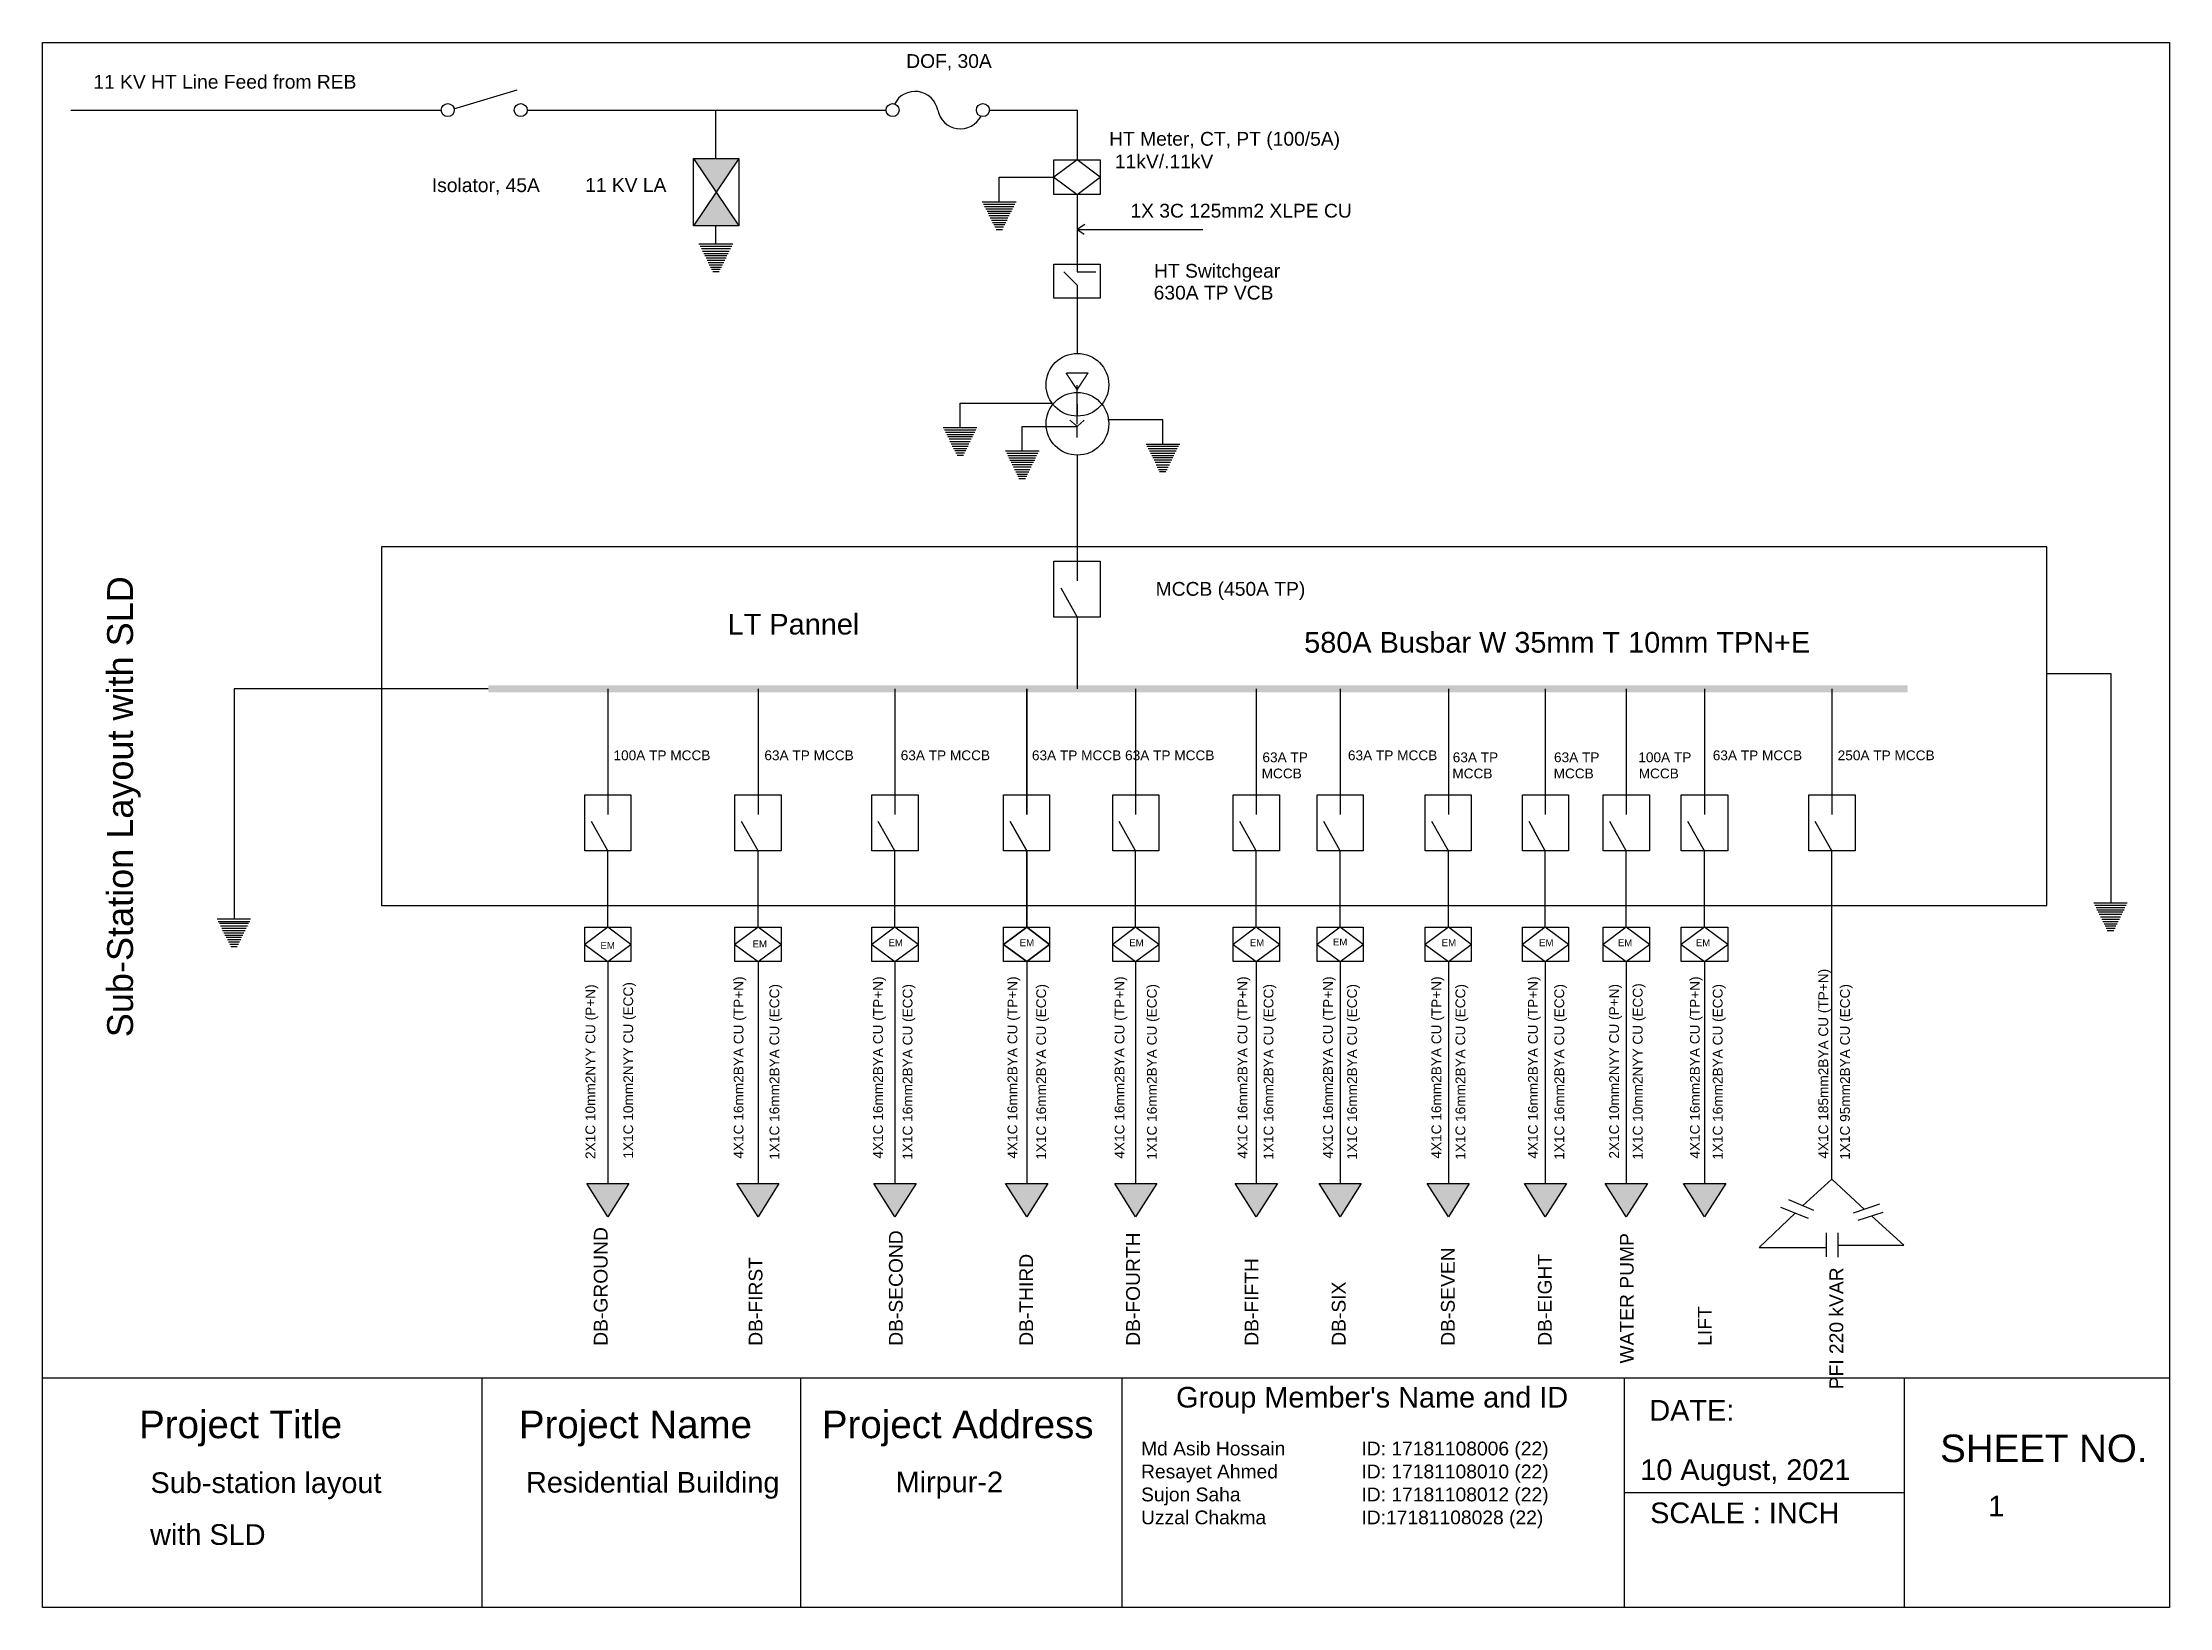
# Model space of a CAD drawing. Header units: inches. Extents: x 550 to 4256, y 335 to 3062.
import ezdxf

# ---------------------------------------------------------------- set-up
doc = ezdxf.new("R2010")
doc.units = ezdxf.units.IN
doc.header["$MEASUREMENT"] = 0
for name, color, linetype in [('PDF_0', 7, 'Continuous'), ('PDF_cabol', 5, 'Continuous'), ('PDF_Text', 7, 'Continuous')]:
    doc.layers.add(name, color=color, linetype=linetype)
for name, color, linetype, true_color in [('PDF_block', 220, 'Continuous', 0xff00bf), ('PDF_GND', 7, 'Continuous', 0xff7f7f), ('PDF_hatch', 7, 'Continuous', 0xdf7fff), ('PDF_Layer1', 100, 'Continuous', 0x00ff3f), ('PDF_window', 180, 'Continuous', 0x3f00ff)]:
    doc.layers.add(name, color=color, linetype=linetype, true_color=true_color)
doc.styles.add('PDF Arial', font='arial.ttf')

msp = doc.modelspace()

# ---------------------------------------------------------------- hatches: boundary and pattern name
at = {"layer": 'PDF_cabol', "transparency": 33554559}
for points in [[(2334.224732, 2486.193084), (2332.16492, 2485.50648), (2351.389832, 2455.982508), (2353.449644, 2457.355716)], [(2333.538128, 2486.879688), (2333.538128, 2484.819876), (2371.987952, 2484.819876), (2371.987952, 2486.879688)], [(2351.389832, 2457.355716), (2353.449644, 2455.982508), (2372.674556, 2485.50648), (2370.614744, 2486.193084)]]:
    msp.add_hatch(color=256, dxfattribs=at).paths.add_polyline_path(points)
at = {"layer": 'PDF_Layer1', "transparency": 33554559}
for points in [[(2340.404168, 2404.487208), (2339.03096, 2403.114), (2352.076436, 2392.128336), (2353.449644, 2393.501544)], [(2352.076436, 2393.501544), (2353.449644, 2392.128336), (2365.808516, 2403.114), (2364.435308, 2404.487208)], [(1326.29006, 1941.716112), (1326.29006, 1929.35724), (3800.124272, 1929.35724), (3800.124272, 1941.716112)]]:
    msp.add_hatch(color=256, dxfattribs=at).paths.add_polyline_path(points)

# ---------------------------------------------------------------- linework, layer by layer
at = {"layer": 'PDF_0', "lineweight": 25}
msp.add_lwpolyline([(549.740936, 3061.567236), (4256.029328000001, 3061.567236), (4256.029328000001, 335.062752), (549.740936, 335.062752)], close=True, dxfattribs=at)
for points in [[(549.740936, 735.3528840000001), (4256.029328000001, 735.3528840000001)], [(1315.304396, 735.3528840000001), (1315.304396, 335.062752)], [(1870.767032, 735.3528840000001), (1870.767032, 335.062752)], [(2430.349292, 735.3528840000001), (2430.349292, 335.062752)], [(3305.769392, 735.3528840000001), (3305.769392, 335.062752)], [(3793.944836000001, 735.3528840000001), (3793.944836000001, 335.062752)], [(3305.769392, 535.5511200000001), (3793.944836000001, 535.5511200000001)]]:
    msp.add_lwpolyline(points, dxfattribs=at)
at = {"layer": 'PDF_block', "lineweight": 25}
msp.add_lwpolyline([(1326.29006, 1935.536676), (883.4304800000001, 1935.536676), (883.4304800000001, 1534.55994)], dxfattribs=at)
at = {"layer": 'PDF_cabol', "lineweight": 25}
for points in [[(1266.555512, 2946.217764), (1377.098756, 2979.174756)], [(599.1764240000001, 2943.471348), (1244.584184, 2943.471348)], [(1393.577252, 2943.471348), (2019.7601, 2943.471348)], [(1723.147172, 2859.705660000001), (1723.147172, 2943.471348)], [(2198.963744, 2943.471348), (2352.76304, 2943.471348), (2352.76304, 2912.574168)], [(2352.76304, 2921.50002), (2352.76304, 2856.959244), (2312.253404, 2826.748668), (2352.76304, 2796.538092), (2392.586072, 2826.748668), (2352.76304, 2856.959244)], [(1762.970204, 2859.705660000001), (1684.010744, 2742.296376)], [(1684.010744, 2859.705660000001), (1762.970204, 2742.296376)], [(2216.815448, 2784.17922), (2216.815448, 2794.47828), (2216.815448, 2826.748668), (2312.253404, 2826.748668)], [(2187.291476, 2784.17922), (2246.33942, 2784.17922)], [(2189.351288, 2780.059596000001), (2244.279608, 2780.059596000001)], [(2352.76304, 2796.538092), (2352.76304, 2675.695788), (2352.76304, 2661.963708), (2385.033428, 2661.963708)], [(2191.4111, 2775.939972), (2242.219796, 2775.939972)], [(2193.470912, 2771.820348), (2240.159984, 2771.820348)], [(2195.530724, 2767.700724), (2238.100172, 2767.700724)], [(2197.590536, 2764.267704), (2236.04036, 2764.267704)], [(2198.963744, 2760.14808), (2233.980548, 2760.14808)], [(2201.023556, 2756.028456), (2231.920736, 2756.028456)], [(2203.083368, 2751.908832), (2230.547528, 2751.908832)], [(2205.14318, 2747.789208), (2228.487716, 2747.789208)], [(2207.202992, 2744.356188), (2226.427904, 2744.356188)], [(2365.808516, 2744.356188), (2352.76304, 2736.11694), (2571.789716, 2736.11694)], [(1693.6232, 2710.712592), (1752.671144, 2710.712592)], [(1695.683012, 2706.592968), (1750.611332, 2706.592968)], [(1723.147172, 2710.712592), (1723.147172, 2720.325048), (1723.147172, 2742.296376)], [(2209.262804, 2740.236564), (2224.368092, 2740.236564)], [(2211.322616, 2736.11694), (2222.30828, 2736.11694)], [(2352.76304, 2736.11694), (2365.121912, 2727.877692)], [(1697.742824, 2702.473344), (1748.55152, 2702.473344)], [(1699.802636, 2698.35372), (1746.491708, 2698.35372)], [(1701.862448, 2694.234096), (1744.431896, 2694.234096)], [(1703.92226, 2690.801076), (1742.372084, 2690.801076)], [(1705.982072, 2686.681452), (1740.998876, 2686.681452)], [(1708.041884, 2682.561828), (1738.939064, 2682.561828)], [(1709.415092, 2678.442204), (1736.879252, 2678.442204)], [(1711.474904, 2674.32258), (1734.81944, 2674.32258)], [(1713.534716, 2670.202956), (1732.759628, 2670.202956)], [(1715.594528, 2666.769936), (1730.699816, 2666.769936)], [(1717.65434, 2662.650312), (1728.640004, 2662.650312)], [(2329.418504, 2661.963708), (2352.76304, 2638.619172), (2352.76304, 2519.150076)], [(2148.841652, 2390.755128), (2148.841652, 2401.054188), (2148.841652, 2433.324576)], [(2119.31768, 2390.755128), (2177.67902, 2390.755128)], [(2121.377492, 2386.635504), (2176.305812, 2386.635504)], [(2123.437304, 2382.51588), (2174.246, 2382.51588)], [(2125.497116, 2378.396256), (2172.186188, 2378.396256)], [(2127.556928, 2374.963236), (2170.126376, 2374.963236)], [(2129.61674, 2370.843612), (2168.066564, 2370.843612)], [(2130.989948, 2366.723988), (2166.006752, 2366.723988)], [(2133.04976, 2362.604364), (2163.94694, 2362.604364)], [(2135.109572, 2358.48474), (2162.573732, 2358.48474)], [(2137.169384, 2354.365116), (2160.51392, 2354.365116)], [(2139.229196, 2350.932096), (2158.454108, 2350.932096)], [(2141.289008, 2346.812472), (2156.394296, 2346.812472)], [(2143.34882, 2342.692848), (2154.334484, 2342.692848)]]:
    msp.add_lwpolyline(points, dxfattribs=at)
for points in [[(1684.010744, 2859.705660000001), (1762.970204, 2859.705660000001), (1762.970204, 2742.296376), (1684.010744, 2742.296376)], [(2312.253404, 2856.959244), (2392.586072, 2856.959244), (2392.586072, 2796.538092), (2312.253404, 2796.538092)], [(2312.253404, 2675.695788), (2392.586072, 2675.695788), (2392.586072, 2615.96124), (2312.253404, 2615.96124)]]:
    msp.add_lwpolyline(points, close=True, dxfattribs=at)
for centre, radius in [((1255.913177803377, 2943.814677803338), 11.32893819665697), ((1382.934917803302, 2943.814677803315), 11.32893819673223), ((2031.08914654754, 2943.814730547543), 11.3288854527469), ((2188.321462547451, 2943.814730547444), 11.32888545283534), ((2353.106432007431, 2465.251752007431), 54.58492799264386)]:
    msp.add_circle(centre, radius, dxfattribs=at)
for centre, radius, start, end in [((2070.225259829675, 2936.26179691808), 40.16665416264215, 10.60199753967826, 153.6107105532391), ((2149.185194679143, 2951.367509905842), 40.16666181585098, 190.6020053992827, 333.6107105532171)]:
    msp.add_arc(centre, radius, start, end, dxfattribs=at)
at = {"layer": 'PDF_GND', "lineweight": 25}
msp.add_lwpolyline([(1140.220376, 2182.714116), (1140.220376, 1557.904476), (4042.495484, 1557.904476), (4042.495484, 2182.714116)], close=True, dxfattribs=at)
for points in [[(4042.495484, 1962.314232), (4153.725332000001, 1962.314232), (4153.725332000001, 1562.0241)], [(4182.5627, 1562.0241), (4124.201360000001, 1562.0241)], [(4180.502888000001, 1557.904476), (4126.261172, 1557.904476)], [(4178.443076, 1553.784852), (4128.320984000001, 1553.784852)], [(4177.069868, 1549.665228), (4129.694192000001, 1549.665228)], [(4175.010056000001, 1546.232208), (4131.754004, 1546.232208)], [(4172.950244000001, 1542.112584), (4133.813816000001, 1542.112584)], [(4170.890432000001, 1537.99296), (4135.873628, 1537.99296)], [(4168.830620000001, 1533.873336), (4137.933440000001, 1533.873336)], [(4166.770808000001, 1529.753712), (4139.993252000001, 1529.753712)], [(4164.710996000001, 1525.634088), (4142.053064000001, 1525.634088)], [(4162.651184, 1522.201068), (4144.112876000001, 1522.201068)]]:
    msp.add_lwpolyline(points, dxfattribs=at)
at = {"layer": 'PDF_hatch', "lineweight": 25}
for points in [[(853.9065080000001, 1534.55994), (912.2678480000001, 1534.55994)], [(855.9663200000001, 1530.440316), (910.8946400000001, 1530.440316)], [(858.0261320000001, 1527.007296), (908.8348280000001, 1527.007296)], [(860.085944, 1522.887672), (906.775016, 1522.887672)], [(862.1457560000001, 1518.768048), (904.7152040000001, 1518.768048)], [(863.5189640000001, 1514.648424), (902.6553920000001, 1514.648424)], [(865.5787760000001, 1510.5288), (900.5955800000002, 1510.5288)], [(867.6385880000001, 1506.409176), (898.5357680000001, 1506.409176)], [(869.6984000000001, 1502.976156), (896.4759560000001, 1502.976156)], [(871.7582120000001, 1498.856532), (895.1027480000001, 1498.856532)], [(873.8180240000002, 1494.736908), (893.042936, 1494.736908)], [(875.8778360000001, 1490.617284), (890.9831240000001, 1490.617284)], [(877.9376480000001, 1486.49766), (888.9233120000001, 1486.49766)], [(4161.277976, 1518.081444), (4145.486084000001, 1518.081444)], [(4159.218164000001, 1513.96182), (4147.545896000001, 1513.96182)]]:
    msp.add_lwpolyline(points, dxfattribs=at)
at = {"layer": 'PDF_Layer1', "lineweight": 25}
for points in [[(2256.63848, 2350.245492), (2256.63848, 2360.544552), (2256.63848, 2392.81494), (2352.76304, 2392.81494)], [(2501.756108, 2361.231156), (2501.756108, 2371.530216), (2501.756108, 2404.487208), (2406.318152, 2404.487208)], [(2227.801112, 2350.245492), (2286.162452, 2350.245492)], [(2229.860924, 2346.125868), (2284.10264, 2346.125868)], [(2231.920736, 2342.006244), (2282.042828, 2342.006244)], [(2233.293944, 2337.88662), (2279.983016, 2337.88662)], [(2352.76304, 2342.692848), (2352.76304, 2157.996372000001), (2352.76304, 2143.577688), (2352.76304, 2123.666172)], [(2531.28008, 2361.231156), (2472.91874, 2361.231156)], [(2529.220268, 2357.798136), (2474.291948, 2357.798136)], [(2527.160456, 2353.678512), (2476.35176, 2353.678512)], [(2525.100644, 2349.558888), (2478.411572, 2349.558888)], [(2523.040832, 2345.439264), (2480.471384, 2345.439264)], [(2520.98102, 2341.31964), (2482.531196, 2341.31964)], [(2519.607812, 2337.88662), (2484.591008, 2337.88662)], [(2235.353756, 2333.766996), (2278.609808, 2333.766996)], [(2237.413568, 2330.333976), (2276.549996, 2330.333976)], [(2239.47338, 2326.214352), (2274.490184, 2326.214352)], [(2241.533192, 2322.094728), (2272.430372, 2322.094728)], [(2243.593004, 2317.975104000001), (2270.37056, 2317.975104000001)], [(2245.652816, 2313.85548), (2268.310748, 2313.85548)], [(2247.712628, 2309.735856), (2266.250936, 2309.735856)], [(2249.085836, 2306.302836), (2264.877728, 2306.302836)], [(2251.145648, 2302.183212), (2262.817916, 2302.183212)], [(2517.548, 2333.766996), (2486.65082, 2333.766996)], [(2515.488188, 2329.647372), (2488.710632, 2329.647372)], [(2513.428376, 2325.527748), (2490.08384, 2325.527748)], [(2511.368564, 2321.408124), (2492.143652, 2321.408124)], [(2509.308752, 2317.288500000001), (2494.203464, 2317.288500000001)], [(2507.24894, 2313.85548), (2496.263276, 2313.85548)], [(2352.76304, 2143.577688), (2352.76304, 2143.577688)], [(2323.925672, 2111.3073), (2352.76304, 2060.498604), (2352.76304, 2000.764056), (2352.76304, 1935.536676)], [(1535.017676, 1935.536676), (1535.017676, 1750.8402), (1535.017676, 1736.421516), (1535.017676, 1716.51)], [(1796.6138, 1935.536676), (1796.6138, 1750.8402), (1796.6138, 1736.421516), (1796.6138, 1716.51)], [(2034.865388, 1935.536676), (2034.865388, 1750.8402), (2034.865388, 1736.421516), (2034.865388, 1716.51)], [(2454.380432, 1935.536676), (2454.380432, 1750.8402), (2454.380432, 1736.421516), (2454.380432, 1716.51)], [(2664.481256, 1935.536676), (2664.481256, 1750.8402), (2664.481256, 1736.421516), (2664.481256, 1716.51)], [(2810.727908, 1935.536676), (2810.727908, 1750.8402), (2810.727908, 1736.421516), (2810.727908, 1716.51)], [(2999.544008, 1935.536676), (2999.544008, 1750.8402), (2999.544008, 1736.421516), (2999.544008, 1716.51)], [(3168.448592, 1935.536676), (3168.448592, 1750.8402), (3168.448592, 1736.421516), (3168.448592, 1716.51)], [(3309.202412000001, 1935.536676), (3309.202412000001, 1750.8402), (3309.202412000001, 1736.421516), (3309.202412000001, 1716.51)], [(3445.836608000001, 1935.536676), (3445.836608000001, 1750.8402), (3445.836608000001, 1736.421516), (3445.836608000001, 1716.51)], [(3667.6097, 1935.536676), (3667.6097, 1750.8402), (3667.6097, 1736.421516), (3667.6097, 1716.51)], [(1535.017676, 1520.141256), (1494.50804, 1489.93068), (1535.017676, 1460.406708), (1574.840708, 1489.93068), (1535.017676, 1520.141256), (1535.017676, 1653.342432), (1506.180308, 1704.151128)], [(1796.6138, 1520.141256), (1796.6138, 1653.342432), (1767.776432, 1704.151128)], [(2034.865388, 1520.141256), (2034.865388, 1653.342432), (2006.02802, 1704.151128)], [(2454.380432, 1520.141256), (2454.380432, 1653.342432), (2425.543064, 1704.151128)], [(2664.481256, 1520.141256), (2624.658224, 1489.93068), (2664.481256, 1460.406708), (2704.990892, 1489.93068), (2664.481256, 1520.141256), (2664.481256, 1653.342432), (2636.330492, 1704.151128)], [(2810.727908, 1520.141256), (2810.727908, 1653.342432), (2782.577144, 1704.151128)], [(2999.544008, 1520.141256), (2959.034372, 1489.93068), (2999.544008, 1460.406708), (3039.36704, 1489.93068), (2999.544008, 1520.141256), (2999.544008, 1653.342432), (2970.70664, 1704.151128)], [(3168.448592, 1520.141256), (3128.62556, 1489.93068), (3168.448592, 1460.406708), (3208.958228, 1489.93068), (3168.448592, 1520.141256), (3168.448592, 1653.342432), (3140.297828, 1704.151128)], [(3309.202412000001, 1520.141256), (3309.202412000001, 1653.342432), (3281.051648000001, 1704.151128)], [(3445.836608000001, 1520.141256), (3405.326972, 1489.93068), (3445.836608000001, 1460.406708), (3486.346244, 1489.93068), (3445.836608000001, 1520.141256), (3445.836608000001, 1653.342432), (3416.999240000001, 1704.151128)], [(3616.801004, 1034.712228), (3667.6097, 1081.4013), (3667.6097, 1653.342432), (3638.772332, 1704.151128)], [(1535.017676, 1460.406708), (1535.017676, 1073.848656)], [(1796.6138, 1460.406708), (1796.6138, 1073.848656)], [(2034.865388, 1460.406708), (2034.865388, 1073.848656)], [(2264.877728, 1460.406708), (2264.877728, 1073.848656)], [(2454.380432, 1460.406708), (2454.380432, 1073.848656)], [(2664.481256, 1460.406708), (2664.481256, 1073.848656)], [(2810.727908, 1460.406708), (2810.727908, 1073.848656)], [(2999.544008, 1460.406708), (2999.544008, 1073.848656)], [(3168.448592, 1460.406708), (3168.448592, 1073.848656)], [(3309.202412000001, 1460.406708), (3309.202412000001, 1073.848656)], [(3445.836608000001, 1460.406708), (3445.836608000001, 1073.848656)], [(3724.597832, 1028.532792), (3667.6097, 1081.4013)], [(3592.08326, 1045.697892), (3636.025916000001, 1027.159584)], [(3705.37292, 1022.353356), (3751.375388, 1038.145248)], [(3604.442132000001, 1022.353356), (3541.274564, 961.9322040000002), (3657.997244000001, 961.9322040000002)], [(3578.351180000001, 1032.652416), (3626.41346, 1013.427504)], [(3677.90876, 966.0518280000001), (3793.258232000001, 966.0518280000001), (3736.956704000001, 1017.547128)], [(3713.612168000001, 1009.994484), (3756.86822, 1023.726564)], [(3657.997244000001, 988.0231560000002), (3657.997244000001, 978.4107000000001), (3657.997244000001, 946.1403120000001)], [(3677.90876, 988.0231560000002), (3677.90876, 945.4537080000001)]]:
    msp.add_lwpolyline(points, dxfattribs=at)
at = {"layer": 'PDF_Layer1', "lineweight": 0, "const_width": 2.059811999999965}
msp.add_lwpolyline([(2352.419738000001, 2392.81494), (2352.419738000001, 2381.829276), (2352.419738000001, 2372.903424)], dxfattribs=at)
at = {"layer": 'PDF_Layer1', "lineweight": 25}
for points in [[(2312.253404, 2157.996372000001), (2392.586072, 2157.996372000001), (2392.586072, 2060.498604), (2312.253404, 2060.498604)], [(2264.877728, 1716.51), (2264.877728, 1736.421516), (2264.877728, 1750.8402), (2264.877728, 1935.536676), (2264.877728, 1750.8402), (2264.877728, 1736.421516)], [(2264.877728, 1716.51), (2264.877728, 1736.421516), (2264.877728, 1750.8402), (2264.877728, 1935.536676), (2264.877728, 1750.8402), (2264.877728, 1736.421516)], [(1494.50804, 1750.8402), (1574.840708, 1750.8402), (1574.840708, 1653.342432), (1494.50804, 1653.342432)], [(1756.104164, 1750.8402), (1837.123436, 1750.8402), (1837.123436, 1653.342432), (1756.104164, 1653.342432)], [(1995.042356, 1750.8402), (2075.375024, 1750.8402), (2075.375024, 1653.342432), (1995.042356, 1653.342432)], [(2224.368092, 1750.8402), (2304.70076, 1750.8402), (2304.70076, 1653.342432), (2224.368092, 1653.342432)], [(2224.368092, 1750.8402), (2304.70076, 1750.8402), (2304.70076, 1653.342432), (2224.368092, 1653.342432)], [(2224.368092, 1750.8402), (2304.70076, 1750.8402), (2304.70076, 1653.342432), (2224.368092, 1653.342432)], [(2224.368092, 1750.8402), (2304.70076, 1750.8402), (2304.70076, 1653.342432), (2224.368092, 1653.342432)], [(2414.5574, 1750.8402), (2494.890068, 1750.8402), (2494.890068, 1653.342432), (2414.5574, 1653.342432)], [(2624.658224, 1750.8402), (2704.990892, 1750.8402), (2704.990892, 1653.342432), (2624.658224, 1653.342432)], [(2770.904876, 1750.8402), (2851.237544, 1750.8402), (2851.237544, 1653.342432), (2770.904876, 1653.342432)], [(2959.034372, 1750.8402), (3039.36704, 1750.8402), (3039.36704, 1653.342432), (2959.034372, 1653.342432)], [(3128.62556, 1750.8402), (3208.958228, 1750.8402), (3208.958228, 1653.342432), (3128.62556, 1653.342432)], [(3269.37938, 1750.8402), (3349.712048, 1750.8402), (3349.712048, 1653.342432), (3269.37938, 1653.342432)], [(3405.326972, 1750.8402), (3486.346244, 1750.8402), (3486.346244, 1653.342432), (3405.326972, 1653.342432)], [(3627.786668, 1750.8402), (3708.119336, 1750.8402), (3708.119336, 1653.342432), (3627.786668, 1653.342432)], [(2264.877728, 1653.342432), (2264.877728, 1520.141256), (2304.70076, 1489.93068), (2264.877728, 1460.406708), (2224.368092, 1489.93068), (2264.877728, 1520.141256), (2264.877728, 1653.342432), (2236.04036, 1704.151128)], [(2264.877728, 1653.342432), (2264.877728, 1520.141256), (2304.70076, 1489.93068), (2264.877728, 1460.406708), (2224.368092, 1489.93068), (2264.877728, 1520.141256), (2224.368092, 1489.93068), (2264.877728, 1460.406708), (2304.70076, 1489.93068), (2264.877728, 1520.141256), (2264.877728, 1653.342432), (2236.04036, 1704.151128)], [(1494.50804, 1520.141256), (1574.840708, 1520.141256), (1574.840708, 1460.406708), (1494.50804, 1460.406708)], [(1756.104164, 1520.141256), (1837.123436, 1520.141256), (1837.123436, 1460.406708), (1756.104164, 1460.406708)], [(1796.6138, 1520.141256), (1756.104164, 1489.93068), (1796.6138, 1460.406708), (1837.123436, 1489.93068)], [(1995.042356, 1520.141256), (2075.375024, 1520.141256), (2075.375024, 1460.406708), (1995.042356, 1460.406708)], [(2034.865388, 1520.141256), (1995.042356, 1489.93068), (2034.865388, 1460.406708), (2075.375024, 1489.93068)], [(2224.368092, 1520.141256), (2304.70076, 1520.141256), (2304.70076, 1460.406708), (2224.368092, 1460.406708)], [(2264.877728, 1520.141256), (2224.368092, 1489.93068), (2264.877728, 1460.406708), (2304.70076, 1489.93068)], [(2224.368092, 1520.141256), (2304.70076, 1520.141256), (2304.70076, 1460.406708), (2224.368092, 1460.406708)], [(2224.368092, 1520.141256), (2304.70076, 1520.141256), (2304.70076, 1460.406708), (2224.368092, 1460.406708)], [(2224.368092, 1520.141256), (2304.70076, 1520.141256), (2304.70076, 1460.406708), (2224.368092, 1460.406708)], [(2414.5574, 1520.141256), (2494.890068, 1520.141256), (2494.890068, 1460.406708), (2414.5574, 1460.406708)], [(2454.380432, 1520.141256), (2414.5574, 1489.93068), (2454.380432, 1460.406708), (2494.890068, 1489.93068)], [(2624.658224, 1520.141256), (2704.990892, 1520.141256), (2704.990892, 1460.406708), (2624.658224, 1460.406708)], [(2770.904876, 1520.141256), (2851.237544, 1520.141256), (2851.237544, 1460.406708), (2770.904876, 1460.406708)], [(2810.727908, 1520.141256), (2770.904876, 1489.93068), (2810.727908, 1460.406708), (2851.237544, 1489.93068)], [(2959.034372, 1520.141256), (3039.36704, 1520.141256), (3039.36704, 1460.406708), (2959.034372, 1460.406708)], [(3128.62556, 1520.141256), (3208.958228, 1520.141256), (3208.958228, 1460.406708), (3128.62556, 1460.406708)], [(3269.37938, 1520.141256), (3349.712048, 1520.141256), (3349.712048, 1460.406708), (3269.37938, 1460.406708)], [(3309.202412000001, 1520.141256), (3269.37938, 1489.93068), (3309.202412000001, 1460.406708), (3349.712048, 1489.93068)], [(3405.326972, 1520.141256), (3486.346244, 1520.141256), (3486.346244, 1460.406708), (3405.326972, 1460.406708)], [(1571.407688, 1073.848656), (1535.017676, 1015.487316), (1497.94106, 1073.848656)], [(1833.003812, 1073.848656), (1796.6138, 1015.487316), (1759.537184, 1073.848656)], [(2071.942004, 1073.848656), (2034.865388, 1015.487316), (1998.475376, 1073.848656)], [(2301.26774, 1073.848656), (2264.877728, 1015.487316), (2227.801112, 1073.848656)], [(2491.457048, 1073.848656), (2454.380432, 1015.487316), (2417.99042, 1073.848656)], [(2701.557872, 1073.848656), (2664.481256, 1015.487316), (2628.091244, 1073.848656)], [(2847.804524, 1073.848656), (2810.727908, 1015.487316), (2774.337896, 1073.848656)], [(3035.93402, 1073.848656), (2999.544008, 1015.487316), (2962.467392, 1073.848656)], [(3205.525208, 1073.848656), (3168.448592, 1015.487316), (3132.05858, 1073.848656)], [(3346.279028, 1073.848656), (3309.202412000001, 1015.487316), (3272.8124, 1073.848656)], [(3482.913224, 1073.848656), (3445.836608000001, 1015.487316), (3409.446596, 1073.848656)]]:
    msp.add_lwpolyline(points, close=True, dxfattribs=at)
msp.add_circle((2353.106432007424, 2397.277956007443), 54.58492799265068, dxfattribs=at)
at = {"layer": 'PDF_Layer1', "transparency": 33554559}
for points in [[(1497.94106, 1073.848656), (1571.407688, 1073.848656), (1535.017676, 1015.487316)], [(1759.537184, 1073.848656), (1833.003812, 1073.848656), (1796.6138, 1015.487316)], [(1998.475376, 1073.848656), (2071.942004, 1073.848656), (2034.865388, 1015.487316)], [(2227.801112, 1073.848656), (2301.26774, 1073.848656), (2264.877728, 1015.487316)], [(2417.99042, 1073.848656), (2491.457048, 1073.848656), (2454.380432, 1015.487316)], [(2628.091244, 1073.848656), (2701.557872, 1073.848656), (2664.481256, 1015.487316)], [(2774.337896, 1073.848656), (2847.804524, 1073.848656), (2810.727908, 1015.487316)], [(2962.467392, 1073.848656), (3035.93402, 1073.848656), (2999.544008, 1015.487316)], [(3132.05858, 1073.848656), (3205.525208, 1073.848656), (3168.448592, 1015.487316)], [(3272.8124, 1073.848656), (3346.279028, 1073.848656), (3309.202412000001, 1015.487316)], [(3409.446596, 1073.848656), (3482.913224, 1073.848656), (3445.836608000001, 1015.487316)]]:
    msp.add_solid(points, dxfattribs=at)
at = {"layer": 'PDF_window', "lineweight": 25}
for points in [[(2352.76304, 2396.934564), (2352.76304, 2464.90836)], [(2352.76304, 2420.965704), (2352.76304, 2431.264764), (2352.76304, 2451.862884)], [(2148.841652, 2433.324576), (2308.13378, 2433.324576)], [(2352.76304, 2431.264764), (2352.76304, 2410.666644)]]:
    msp.add_lwpolyline(points, dxfattribs=at)
at = {"layer": 'PDF_window', "lineweight": 0}
msp.add_lwpolyline([(2352.76304, 2410.666644), (2352.76304, 2410.666644)], dxfattribs=at)
at = {"layer": 'PDF_window', "transparency": 33554559}
for points in [[(1684.010744, 2859.705660000001), (1762.970204, 2859.705660000001), (1723.147172, 2800.657716)], [(1723.147172, 2800.657716), (1762.970204, 2742.296376), (1684.010744, 2742.296376)]]:
    msp.add_solid(points, dxfattribs=at)

# ---------------------------------------------------------------- texts
at = {"layer": 'PDF_Text', "color": 5, "char_height": 24.00069139233984, "attachment_point": 7, "style": 'PDF Arial'}
for s, insert in [('DOF, 30A', (2054.776904, 3012.876830679551)), ('11 KV HT Line Feed from REB', (638.312852, 2980.841650814859)), ('HT Meter, CT, PT (100/5A)', (2408.377964, 2874.62085021685)), ('11kV/.11kV', (2418.385611410696, 2842.131271265479)), ('Isolator, 45A', (1228.105688, 2796.596570679551)), ('11 KV LA', (1495.194644, 2801.34432)), ('1X 3C 125mm2 XLPE CU', (2445.45458, 2756.289399716098)), ('HT Switchgear', (2486.65082, 2644.60851021685)), ('630A TP VCB', (2485.964216, 2613.475767716098))]:
    msp.add_mtext(s, dxfattribs=dict(at, insert=insert))
at = {"layer": 'PDF_Text', "attachment_point": 7, "rotation": 90, "style": 'PDF Arial'}
for s, insert, char_height in [('Sub-Station Layout with SLD', (720.8824741557207, 1328.57874), 44.97530908651172), ('4X1C 185mm2BYA CU (TP+N)', (3666.428355575762, 1117.104708), 17.00046925769532), ('2X1C 10mm2NYY CU (P+N)', (1518.044439575762, 1116.418104), 17.00046925769532), ('1X1C 10mm2NYY CU (ECC)', (1583.958423575762, 1117.104708), 17.00046925769532), ('4X1C 16mm2BYA CU (TP+N)', (1776.207543575762, 1117.104708), 17.00046925769532), ('1X1C 16mm2BYA CU (ECC)', (1838.688507575762, 1115.044896), 17.00046925769532), ('4X1C 16mm2BYA CU (TP+N)', (2019.265359575762, 1117.104708), 17.00046925769532), ('1X1C 16mm2BYA CU (ECC)', (2070.760659575762, 1115.044896), 17.00046925769532), ('4X1C 16mm2BYA CU (TP+N)', (2253.397323575762, 1117.104708), 17.00046925769532), ('1X1C 16mm2BYA CU (ECC)', (2303.519415575762, 1115.044896), 17.00046925769532), ('4X1C 16mm2BYA CU (TP+N)', (2440.153611575762, 1117.104708), 17.00046925769532), ('1X1C 16mm2BYA CU (ECC)', (2496.455139575762, 1115.044896), 17.00046925769532), ('4X1C 16mm2BYA CU (TP+N)', (2654.374059575762, 1117.104708), 17.00046925769532), ('1X1C 16mm2BYA CU (ECC)', (2699.689923575762, 1115.044896), 17.00046925769532), ('4X1C 16mm2BYA CU (TP+N)', (2803.367127575762, 1117.104708), 17.00046925769532), ('1X1C 16mm2BYA CU (ECC)', (2845.249971575762, 1115.044896), 17.00046925769532), ('4X1C 16mm2BYA CU (TP+N)', (2992.183227575762, 1117.104708), 17.00046925769532), ('1X1C 16mm2BYA CU (ECC)', (3034.066071575762, 1115.044896), 17.00046925769532), ('4X1C 16mm2BYA CU (TP+N)', (3160.401207575762, 1117.104708), 17.00046925769532), ('1X1C 16mm2BYA CU (ECC)', (3206.403675575762, 1115.044896), 17.00046925769532), ('2X1C 10mm2NYY CU (P+N)', (3301.841631575762, 1117.104708), 17.00046925769532), ('1X1C 10mm2NYY CU (ECC)', (3343.037871575762, 1115.044896), 17.00046925769532), ('4X1C 16mm2BYA CU (TP+N)', (3442.595451575762, 1117.104708), 17.00046925769532), ('1X1C 16mm2BYA CU (ECC)', (3482.418483575762, 1115.044896), 17.00046925769532), ('1X1C 95mm2BYA CU (ECC)', (3704.191575575762, 1115.044896), 17.00046925769532), ('DB-GROUND', (1534.740360734522, 790.9678080000001), 24.00069139233984), ('DB-SECOND', (2049.006756734521, 790.9678080000001), 24.00069139233984), ('DB-FOURTH', (2462.342364734522, 790.9678080000001), 24.00069139233984), ('WATER PUMP', (3322.657176734522, 760.070628), 24.00069139233984), ('DB-FIRST', (1804.575732734522, 790.9678080000001), 24.00069139233984), ('DB-THIRD', (2275.863392, 790.9678080000001), 24.00069139233984), ('DB-FIFTH', (2668.60088, 790.9678080000001), 24.00069139233984), ('DB-SEVEN', (3010.938960734522, 790.9678080000001), 24.00069139233984), ('DB-EIGHT', (3179.843544734522, 790.9678080000001), 24.00069139233984), ('DB-SIX', (2820.749652734522, 790.9678080000001), 24.00069139233984), ('PFI 220 kVAR', (3687.930504734522, 715.1499554106961), 24.00069139233984), ('LIFT', (3458.195480000001, 790.9678080000001), 24.00069139233984)]:
    msp.add_mtext(s, dxfattribs=dict(at, insert=insert, char_height=char_height))
at = {"layer": 'PDF_Text', "color": 3, "attachment_point": 7, "style": 'PDF Arial'}
for s, insert, char_height in [('MCCB (450A TP)', (2489.397236, 2090.51908221685), 24.00069139233984), ('580A Busbar W 35mm T 10mm TPN+E', (2748.246944, 1998.065757932473), 36.00079134596485)]:
    msp.add_mtext(s, dxfattribs=dict(at, insert=insert, char_height=char_height))
at = {"layer": 'PDF_Text', "attachment_point": 7, "style": 'PDF Arial'}
for s, insert, char_height in [('LT Pannel', (1743.745292, 2029.69865624536), 36.00079134596485), ('100A TP MCCB', (1544.630132, 1810.971439495605), 17.00046925769532), ('63A TP MCCB', (1807.599464, 1810.95984299543), 17.00046925769532), ('63A TP MCCB', (2045.164448, 1810.95984299543), 17.00046925769532), ('63A TP MCCB 63A TP MCCB', (2273.80358, 1810.95984299543), 17.00046925769532), ('63A TP', (2675.46692, 1807.52682299543), 17.00046925769532), ('63A TP MCCB', (2824.459988000001, 1810.95984299543), 17.00046925769532), ('63A TP', (3007.096652000001, 1807.52682299543), 17.00046925769532), ('63A TP', (3183.553880000001, 1807.52682299543), 17.00046925769532), ('100A TP', (3330.487136, 1807.538419495606), 17.00046925769532), ('63A TP MCCB', (3460.255292, 1810.95984299543), 17.00046925769532), ('250A TP MCCB', (3677.908760000001, 1810.971439495605), 17.00046925769532), ('MCCB', (2674.093712, 1779.387655495606), 17.00046925769532), ('MCCB', (3006.410048000001, 1779.387655495606), 17.00046925769532), ('MCCB', (3182.867276, 1779.387655495606), 17.00046925769532), ('MCCB', (3331.17374, 1779.387655495606), 17.00046925769532), ("Group Member's Name and ID", (2525.100644000001, 672.4896133275528), 36.00079134596485), ('Project Title', (717.958916, 615.5035924336993), 48.00138278467968), ('Project Name', (1379.845172, 615.5035924336993), 48.00138278467968), ('Project Address', (1907.843648, 615.5035924336993), 48.00138278467968), ('DATE:', (3349.712048, 660.5130480000001), 36.00079134596485), ('SHEET NO.', (3856.4258, 587.6010505309571), 48.00138278467968), ('Md Asib Hossain^I^IID: 17181108006 (22)\\PResayet Ahmed^I^IID: 17181108010 (22)\\PSujon Saha^I^I^IID: 17181108012 (22)\\PUzzal Chakma^I^IID:17181108028 (22)', (2463.992888, 472.7043170441229), 24.00069139233984), ('10 August, 2021', (3333.920156000001, 546.2517095729122), 36.00079134596485), ('Sub-station layout', (737.870432, 523.5937775729122), 36.00079134596485), ('Residential Building', (1392.204044, 524.2803815729121), 36.00079134596485), ('Mirpur-2', (2036.238596, 524.8697533275528), 36.00079134596485), ('1', (3940.191488000001, 493.7409510889161), 36.00079134596485), ('with SLD', (737.1838280000001, 443.6188590889161), 36.00079134596485), ('SCALE : INCH', (3351.085256, 481.3820790889161), 36.00079134596485)]:
    msp.add_mtext(s, dxfattribs=dict(at, insert=insert, char_height=char_height))
at = {"layer": 'PDF_Text', "color": 100, "true_color": 0x00ff3f, "char_height": 12.000099953625, "attachment_point": 7, "style": 'PDF Arial'}
for insert in [(1521.9722, 1482.378036), (1787.001344, 1485.124452), (2023.879724, 1487.184264), (2252.518856, 1487.184264), (2443.394768, 1487.184264), (2653.495592, 1487.184264), (2798.369036000001, 1488.557472), (2987.871740000001, 1487.184264), (3157.462928, 1487.184264), (3294.783728, 1487.184264), (3430.73132, 1487.184264)]:
    msp.add_mtext('EM', dxfattribs=dict(at, insert=insert))

doc.saveas('drawing.dxf')
